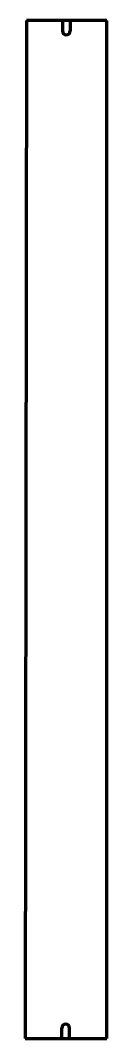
# Model space of a CAD drawing. Header units: inches. Extents: x 0 to 7.8, y 0 to 96.8.
import ezdxf

# ---------------------------------------------------------------- set-up
doc = ezdxf.new("R2010")
doc.units = ezdxf.units.IN
doc.header["$MEASUREMENT"] = 0
doc.layers.add('1', color=7, linetype='Continuous')

msp = doc.modelspace()

# ---------------------------------------------------------------- linework, layer by layer
at = {"color": 7, "lineweight": 90}
for p, q in [((0.125, 96.8125), (0, 0)), ((7.8125, 96.8125), (0.125, 96.8125)), ((7.8125, 0), (7.8125, 96.8125)), ((0, 0), (7.8125, 0))]:
    msp.add_line(p, q, dxfattribs=at)
at = {"layer": '1', "color": 7, "lineweight": 90}
for p, q in [((3.5625, 96.8125), (3.5625, 95.8125)), ((4.3125, 96.8125), (4.3125, 95.8125)), ((3.5, 0), (3.5, 1)), ((4.25, 0), (4.25, 1))]:
    msp.add_line(p, q, dxfattribs=at)
for centre, start, end in [((3.9375, 95.8125), 180, 360), ((3.875, 1), 0, 180)]:
    msp.add_arc(centre, 0.375, start, end, dxfattribs=at)

doc.saveas('drawing.dxf')
